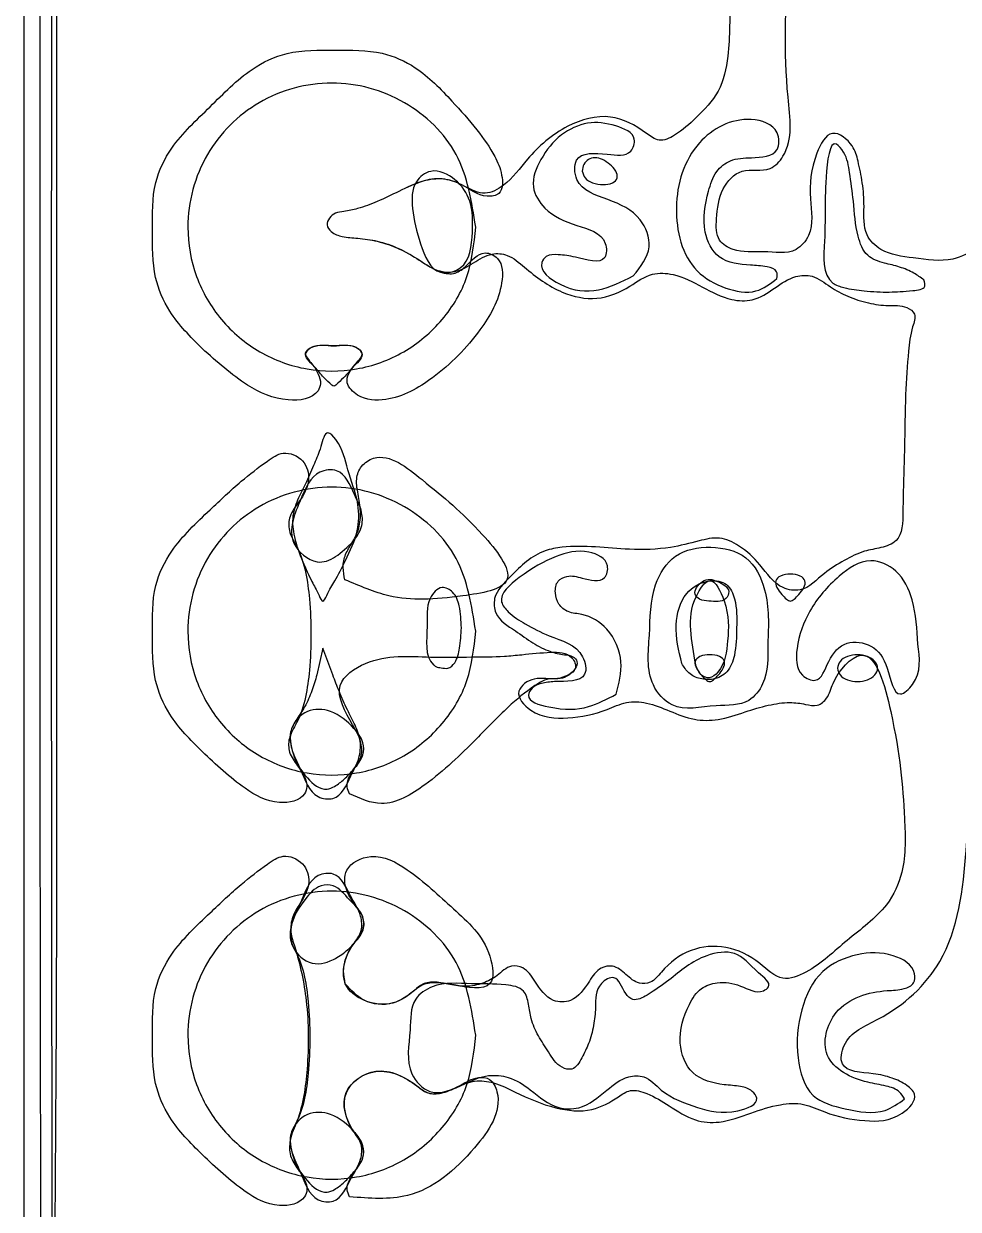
# Model space of a CAD drawing. Extents: x 15.9 to 97.5, y 243.5 to 291.3.
# Drawn here: x 25.2 to 31.09, y 261.96 to 269.43 of the extents above; entities that cross this region are included whole.
import ezdxf

# ---------------------------------------------------------------- set-up
doc = ezdxf.new("R2010")
doc.units = 0
for name, color, linetype in [('black', 7, 'CONTINUOUS'), ('blue', 7, 'CONTINUOUS'), ('drawing', 7, 'CONTINUOUS'), ('red', 7, 'CONTINUOUS')]:
    doc.layers.add(name, color=color, linetype=linetype)

msp = doc.modelspace()

# ---------------------------------------------------------------- linework, layer by layer
at = {"layer": 'black', "color": 7}
for points in [[(26.325326, 267.385568)], [(25.375334, 266.768162)], [(27.224902, 265.928927)], [(29.441659, 265.880546)], [(29.948808, 265.87914)], [(29.440808, 265.371194)], [(30.329808, 265.371194)], [(26.325301, 264.845565)], [(27.254313, 264.580214)], [(27.227354, 263.382576)], [(26.325363, 262.305565)], [(27.254317, 262.040155)]]:
    msp.add_lwpolyline(points, close=True, dxfattribs=at)
for points, knots in [([(25.375338, 266.768162), (25.375445, 267.803393), (25.375596, 269.268074), (25.382359, 273.256101), (25.407818, 270.442374), (25.40573, 268.549502), (25.405877, 265.053268), (25.40757, 263.157447), (25.382659, 260.306683), (25.375359, 264.268258), (25.375344, 265.73116), (25.375334, 266.768162)], [0, 0, 0, 0, 4.056818, 5.739729, 6.795162, 9.768744, 13.114645, 16.108518, 17.191824, 18.854854, 22.904088, 22.904088, 22.904088, 22.904088]), ([(26.325325, 267.385565), (26.251102, 267.459526), (26.12211, 267.588062), (26.008028, 267.852632), (26.014619, 268.131481), (26.0055, 268.415227), (26.141484, 268.692751), (26.378117, 268.905864), (26.596791, 269.138202), (26.876079, 269.271089), (27.160656, 269.262882), (27.439646, 269.271067), (27.702638, 269.153607), (27.884776, 268.962724), (28.052062, 268.777155), (28.163968, 268.619014), (28.219363, 268.489879), (28.223608, 268.355052), (28.079861, 268.33319), (27.98265, 268.417842), (27.844756, 268.463267), (27.703671, 268.443633), (27.569539, 268.378644), (27.435183, 268.313745), (27.31946, 268.268563), (27.229925, 268.251088), (27.164971, 268.243823), (27.124843, 268.211927), (27.103705, 268.162573), (27.142875, 268.110937), (27.214954, 268.086781), (27.314521, 268.080987), (27.437625, 268.064935), (27.568717, 268.016852), (27.695197, 267.945847), (27.796375, 267.872391), (27.909714, 267.846352), (28.003753, 267.910475), (28.080071, 268.014177), (28.223183, 267.949045), (28.220304, 267.729438), (28.070496, 267.469051), (27.816213, 267.209307), (27.537038, 267.050001), (27.323749, 267.060312), (27.210217, 267.176888), (27.274447, 267.273968), (27.354606, 267.355024), (27.261199, 267.417124), (27.154653, 267.393316), (27.048854, 267.416861), (26.954325, 267.355463), (27.0225, 267.288215), (27.056148, 267.231503), (27.077146, 267.169114), (27.039081, 267.0679), (26.827138, 267.042671), (26.577699, 267.15765), (26.417321, 267.302488), (26.325326, 267.385568)], [0, 0, 0, 0, 0.312153, 0.542486, 0.839296, 1.141653, 1.381114, 1.73662, 2.091305, 2.333321, 2.635807, 2.933965, 3.161396, 3.474599, 3.715213, 3.916891, 4.041372, 4.158299, 4.234001, 4.410366, 4.529866, 4.658986, 4.825615, 4.97524, 5.107605, 5.195608, 5.250218, 5.299031, 5.344153, 5.394325, 5.469983, 5.567802, 5.693105, 5.840954, 5.983514, 6.126092, 6.219208, 6.304511, 6.456948, 6.541939, 6.697604, 7.024769, 7.449306, 7.774882, 7.954359, 8.055848, 8.186922, 8.266523, 8.321024, 8.455962, 8.590899, 8.6454, 8.725002, 8.801137, 8.863532, 8.909716, 9.105904, 9.378998, 9.746383, 9.746383, 9.746383, 9.746383]), ([(26.325325, 264.845565), (26.251103, 264.919525), (26.122113, 265.04806), (26.00802, 265.31264), (26.014659, 265.591443), (26.005364, 265.875359), (26.141955, 266.152297), (26.353551, 266.34831), (26.554771, 266.540826), (26.70675, 266.656977), (26.837665, 266.747874), (26.97336, 266.692796), (27.013866, 266.546102), (26.946192, 266.429587), (26.871576, 266.33824), (26.866302, 266.228858), (26.966193, 266.074101), (27.014382, 265.769788), (27.014451, 265.395984), (26.96614, 265.091633), (26.867316, 264.938437), (26.868263, 264.833595), (26.923784, 264.761247), (26.969403, 264.694893), (26.991471, 264.631127), (26.960018, 264.536643), (26.776714, 264.503415), (26.555172, 264.627931), (26.41174, 264.763727), (26.325301, 264.845565)], [0, 0, 0, 0, 0.312153, 0.542486, 0.839296, 1.141653, 1.381114, 1.73662, 2.002552, 2.211776, 2.322096, 2.454003, 2.576736, 2.730957, 2.837371, 2.925817, 3.036429, 3.377448, 3.826599, 4.167619, 4.277155, 4.363, 4.461605, 4.542197, 4.607471, 4.654301, 4.822311, 5.056683, 5.412156, 5.412156, 5.412156, 5.412156]), ([(27.224896, 265.92895), (27.219532, 265.954228), (27.20829, 266.0072), (27.224391, 266.089765), (27.271085, 266.161321), (27.315491, 266.243551), (27.327514, 266.347107), (27.312773, 266.454539), (27.28848, 266.555588), (27.323259, 266.650742), (27.479809, 266.750727), (27.78775, 266.494951), (28.02104, 266.311048), (28.365754, 265.88742), (27.873109, 265.808985), (27.558385, 265.787059), (27.318152, 265.889257), (27.224902, 265.928927)], [0, 0, 0, 0, 0.07706, 0.161485, 0.243178, 0.332491, 0.439276, 0.548111, 0.658926, 0.743843, 0.834653, 1.16882, 1.684699, 2.007614, 2.302993, 2.768917, 3.064513, 3.064513, 3.064513, 3.064513]), ([(29.441662, 265.88054), (29.452974, 265.894206), (29.474901, 265.920697), (29.527613, 265.935816), (29.586587, 265.914201), (29.662241, 265.874057), (29.619471, 265.782144), (29.534118, 265.7954), (29.46602, 265.796742), (29.423549, 265.836448), (29.435516, 265.865589), (29.441659, 265.880546)], [0, 0, 0, 0, 0.052513, 0.101795, 0.150479, 0.24657, 0.293697, 0.400859, 0.461222, 0.503144, 0.547353, 0.547353, 0.547353, 0.547353]), ([(29.948808, 265.87914), (29.943125, 265.89403), (29.931799, 265.923706), (29.977181, 265.961129), (30.033409, 265.96547), (30.089991, 265.960902), (30.134629, 265.924285), (30.119084, 265.873542), (30.089513, 265.838477), (30.063109, 265.809558), (30.03346, 265.788745), (30.003945, 265.809648), (29.976804, 265.837771), (29.958744, 265.864459), (29.948808, 265.87914)], [0, 0, 0, 0, 0.043319, 0.086334, 0.149257, 0.212172, 0.255189, 0.298507, 0.351108, 0.394126, 0.420301, 0.446476, 0.489493, 0.542095, 0.542095, 0.542095, 0.542095]), ([(27.25432, 264.580206), (27.247347, 264.59419), (27.231249, 264.626474), (27.249243, 264.687693), (27.290253, 264.746524), (27.337788, 264.818347), (27.326647, 264.922238), (27.252108, 265.051566), (27.128054, 265.264336), (27.421911, 265.465761), (27.713034, 265.436728), (28.006059, 265.442245), (28.197754, 265.443153), (28.36567, 265.458364), (28.502134, 265.473987), (28.649541, 265.472046), (28.69407, 265.367733), (28.6357, 265.325876), (28.583636, 265.299127), (28.504884, 265.312903), (28.388642, 265.24312), (28.23593, 265.114706), (28.017968, 264.886466), (27.782655, 264.659908), (27.483128, 264.475396), (27.321163, 264.549591), (27.254313, 264.580214)], [0, 0, 0, 0, 0.045583, 0.105229, 0.177068, 0.264965, 0.353409, 0.469834, 0.729828, 0.940978, 1.351973, 1.611047, 1.818037, 1.928393, 2.112942, 2.24812, 2.320244, 2.377781, 2.437538, 2.495177, 2.60516, 2.822034, 3.104426, 3.539736, 3.838395, 4.048304, 4.048304, 4.048304, 4.048304]), ([(29.440808, 265.371194), (29.435125, 265.386084), (29.423799, 265.41576), (29.469181, 265.453183), (29.525409, 265.457524), (29.581991, 265.452956), (29.626629, 265.416339), (29.611084, 265.365596), (29.581513, 265.330531), (29.555109, 265.301612), (29.52546, 265.280799), (29.495945, 265.301702), (29.468804, 265.329825), (29.450744, 265.356513), (29.440808, 265.371194)], [0, 0, 0, 0, 0.043319, 0.086334, 0.149257, 0.212172, 0.255189, 0.298507, 0.351108, 0.394126, 0.420301, 0.446476, 0.489493, 0.542095, 0.542095, 0.542095, 0.542095]), ([(30.329808, 265.371194), (30.334038, 265.386525), (30.343305, 265.420108), (30.39572, 265.448941), (30.456573, 265.459619), (30.51876, 265.448941), (30.567959, 265.420108), (30.591044, 265.371194), (30.567959, 265.32228), (30.51876, 265.293447), (30.456573, 265.282769), (30.39572, 265.293447), (30.343305, 265.32228), (30.334038, 265.355863), (30.329808, 265.371194)], [0, 0, 0, 0, 0.046064, 0.1009, 0.165914, 0.230928, 0.285764, 0.331827, 0.377891, 0.432727, 0.497741, 0.562755, 0.617591, 0.663654, 0.663654, 0.663654, 0.663654]), ([(26.325325, 262.305565), (26.251103, 262.379525), (26.122113, 262.50806), (26.00802, 262.77264), (26.014659, 263.051443), (26.005362, 263.335358), (26.14196, 263.6123), (26.353528, 263.808297), (26.554828, 264.000858), (26.706618, 264.116903), (26.837555, 264.207765), (26.970692, 264.152946), (27.01662, 264.011215), (26.950627, 263.900733), (26.889345, 263.806824), (26.87752, 263.70736), (26.936342, 263.536008), (26.997215, 263.24908), (26.997712, 262.876867), (26.95536, 262.577939), (26.874337, 262.408816), (26.873077, 262.295194), (26.925981, 262.217318), (26.971529, 262.152747), (26.991917, 262.089999), (26.959327, 261.996885), (26.777101, 261.963269), (26.555085, 262.087998), (26.411747, 262.223752), (26.325363, 262.305565)], [0, 0, 0, 0, 0.312153, 0.542486, 0.839296, 1.141653, 1.381114, 1.73662, 2.002552, 2.211776, 2.322096, 2.452725, 2.574121, 2.721755, 2.816248, 2.911234, 3.008143, 3.355652, 3.787251, 4.120897, 4.247967, 4.346029, 4.444077, 4.522085, 4.585684, 4.632138, 4.800147, 5.03452, 5.389993, 5.389993, 5.389993, 5.389993]), ([(27.227346, 263.382574), (27.221959, 263.409773), (27.210467, 263.467789), (27.232783, 263.557708), (27.281517, 263.640705), (27.344786, 263.710541), (27.345923, 263.81241), (27.285448, 263.880848), (27.238232, 263.9554), (27.218337, 264.03056), (27.239629, 264.138315), (27.418492, 264.220801), (27.667124, 264.082604), (27.906586, 263.852378), (28.136305, 263.656205), (28.182185, 263.319903), (27.943147, 263.371116), (27.814422, 263.391305), (27.720797, 263.386367), (27.638902, 263.319186), (27.527387, 263.238756), (27.341047, 263.256897), (27.263584, 263.342526), (27.227354, 263.382576)], [0, 0, 0, 0, 0.082431, 0.175826, 0.268908, 0.371659, 0.448307, 0.549084, 0.635389, 0.713339, 0.776214, 0.95011, 1.193651, 1.575854, 1.952749, 2.124814, 2.351724, 2.459098, 2.549727, 2.614208, 2.77183, 2.952275, 3.11083, 3.11083, 3.11083, 3.11083]), ([(27.25432, 262.040206), (27.247573, 262.054546), (27.231712, 262.088261), (27.252684, 262.151357), (27.294419, 262.213504), (27.34697, 262.279714), (27.34136, 262.376656), (27.246022, 262.482834), (27.175109, 262.707054), (27.43734, 262.884031), (27.629946, 262.781874), (27.747509, 262.68326), (27.852638, 262.692789), (27.952825, 262.739937), (28.044595, 262.799071), (28.150412, 262.787938), (28.235179, 262.601876), (28.019066, 262.29158), (27.684131, 262.00492), (27.379735, 262.029874), (27.254317, 262.040155)], [0, 0, 0, 0, 0.046184, 0.108578, 0.184716, 0.275693, 0.351721, 0.451485, 0.70268, 0.931923, 1.20773, 1.291747, 1.379067, 1.50175, 1.627303, 1.698116, 1.788085, 2.168018, 2.688077, 3.052507, 3.052507, 3.052507, 3.052507])]:
    msp.add_open_spline(points, degree=3, knots=knots, dxfattribs=at)
at = {"layer": 'blue', "color": 7}
for points in [[(28.721142, 268.503818)], [(27.281809, 267.276162)], [(27.228001, 266.05093)], [(27.959147, 265.625145)], [(29.436893, 265.393181)], [(27.262165, 264.693812)]]:
    msp.add_lwpolyline(points, close=True, dxfattribs=at)
msp.add_lwpolyline([(27.14789, 265.328815), (27.08627, 265.498148), (27.04793, 265.328815)], dxfattribs=at)
for points, knots in [([(25.28386, 254.313213), (25.277166, 254.374969), (25.257079, 254.560289), (25.265057, 254.907056), (25.277853, 255.371084), (25.298916, 255.889639), (25.310753, 256.386549), (25.317039, 258.396074), (25.302002, 263.273501), (25.299823, 269.876828), (25.317057, 275.001568), (25.30532, 277.464282), (25.29095, 278.54518), (25.290306, 279.861053), (25.22495, 281.196684), (25.356523, 281.988404), (25.212367, 282.695002), (25.610051, 282.685471), (25.998874, 282.663869), (26.35684, 282.620847), (26.568836, 282.595368)], [0, 0, 0, 0, 0.186229, 0.558845, 1.038183, 1.579802, 2.115458, 2.529285, 7.608242, 16.747611, 22.341288, 22.978214, 24.139357, 25.573342, 26.980393, 27.960979, 28.355142, 28.543638, 28.977384, 29.607323, 29.607323, 29.607323, 29.607323]), ([(31.388953, 275.647381), (31.3856, 275.441376), (31.380425, 275.12343), (31.509198, 274.664018), (31.688054, 274.600529), (31.87483, 274.579937), (31.769041, 274.535112), (31.669377, 274.522752), (31.487279, 274.505436), (31.36255, 274.334063), (31.363793, 274.081315), (31.355406, 273.801452), (31.111472, 273.582265), (30.879461, 273.705466), (30.701885, 273.787193), (30.546579, 273.811011), (30.426647, 273.759902), (30.315263, 273.709054), (30.202729, 273.677752), (30.095206, 273.670293), (29.997426, 273.655883), (29.917914, 273.603746), (29.865969, 273.533678), (29.840738, 273.429145), (29.709656, 273.472236), (29.621314, 273.574233), (29.520656, 273.684819), (29.38194, 273.719615), (29.308977, 273.62499), (29.260551, 273.538742), (29.158294, 273.532592), (29.120653, 273.672983), (28.927677, 273.751279), (28.696868, 273.758987), (28.489967, 273.682313), (28.416176, 273.535655), (28.368235, 273.411373), (28.309214, 273.212342), (28.331571, 272.938532), (28.559611, 272.687552), (28.827376, 272.674756), (29.01807, 272.725856), (29.156558, 272.745808), (29.283457, 272.750361), (29.396278, 272.766758), (29.484079, 272.831586), (29.540828, 272.918562), (29.546355, 273.047202), (29.692813, 273.022965), (29.763396, 272.907242), (29.883644, 272.822165), (29.981314, 272.768455), (30.062096, 272.767073), (30.112218, 272.797475), (30.156747, 272.767519), (30.17935, 272.562281), (29.73253, 272.250517), (29.352409, 271.804993), (28.936053, 271.474438), (28.653532, 271.361517), (28.511509, 271.248888), (28.366139, 271.107536), (28.260657, 270.963716), (28.105214, 270.882666), (27.980336, 270.949629), (27.858541, 271.004121), (27.706807, 270.988168), (27.571905, 270.919022), (27.435093, 270.853877), (27.31945, 270.808536), (27.229902, 270.791086), (27.16495, 270.783818), (27.124822, 270.751922), (27.103683, 270.702568), (27.142853, 270.650927), (27.214934, 270.626806), (27.313982, 270.62085), (27.435205, 270.606101), (27.563081, 270.560398), (27.687777, 270.492149), (27.79319, 270.411822), (27.928879, 270.400441), (28.035661, 270.464992), (28.137903, 270.530844), (28.264836, 270.520048), (28.391691, 270.405307), (28.557292, 270.284787), (28.789614, 270.216544), (28.96822, 270.277575), (29.11059, 270.343602), (29.260323, 270.334019), (29.411516, 270.276585), (29.599268, 270.205376), (29.664843, 269.930116), (29.647375, 269.615097), (29.65586, 269.27974), (29.598798, 269.001508), (29.448366, 268.847641), (29.332158, 268.740002), (29.20643, 268.680015), (29.081865, 268.779302), (28.897256, 268.880296), (28.599871, 268.797279), (28.390053, 268.61105), (28.261551, 268.427956), (28.105775, 268.342234), (27.980248, 268.409705), (27.858565, 268.464093), (27.706799, 268.44817), (27.571907, 268.379014), (27.435092, 268.313872), (27.31945, 268.268529), (27.229903, 268.251079), (27.16495, 268.243811), (27.124822, 268.211915), (27.103683, 268.162561), (27.142853, 268.11092), (27.214934, 268.086799), (27.313982, 268.080843), (27.435205, 268.066094), (27.563081, 268.020391), (27.687777, 267.952143), (27.79319, 267.871815), (27.928879, 267.860435), (28.035659, 267.92498), (28.137907, 267.990854), (28.264824, 267.979987), (28.395505, 267.862369), (28.566006, 267.734887), (28.817202, 267.678458), (29.007899, 267.762405), (29.149038, 267.867356), (29.321958, 267.857751), (29.478673, 267.773702), (29.635899, 267.689372), (29.80718, 267.680611), (29.933003, 267.765341), (30.046801, 267.845226), (30.185285, 267.852509), (30.281833, 267.772225), (30.397522, 267.709954), (30.521724, 267.670577), (30.64783, 267.652163), (30.750936, 267.662639), (30.833569, 267.602133), (30.790597, 267.494878), (30.774462, 267.333028), (30.755748, 267.075753), (30.755036, 266.733662), (30.742414, 266.447058), (30.742018, 266.174815), (30.60339, 266.127073), (30.489348, 266.112122), (30.369638, 266.049099), (30.235282, 265.9706), (30.127998, 265.84748), (29.946287, 265.875406), (29.851827, 266.02283), (29.727885, 266.139412), (29.587726, 266.205701), (29.438831, 266.16878), (29.255275, 266.120655), (28.96265, 266.11355), (28.698783, 266.154415), (28.477325, 266.115031), (28.364602, 266.047748), (28.264608, 265.941866), (28.157309, 265.843237), (28.17009, 265.68537), (28.295062, 265.614003), (28.404359, 265.529407), (28.509672, 265.476612), (28.596147, 265.454363), (28.660482, 265.453173), (28.695949, 265.412419), (28.678274, 265.360358), (28.631017, 265.323483), (28.564255, 265.300362), (28.491696, 265.305663), (28.419241, 265.308846), (28.357834, 265.280535), (28.292111, 265.204113), (28.42512, 265.058481), (28.634978, 265.05033), (28.841877, 265.087314), (28.995866, 265.16531), (29.138165, 265.157181), (29.274924, 265.099874), (29.421109, 265.040755), (29.589235, 265.04009), (29.740598, 265.094276), (29.888847, 265.139695), (30.018822, 265.160229), (30.12029, 265.146979), (30.205443, 265.125587), (30.276733, 265.187508), (30.304827, 265.321053), (30.545207, 265.588), (30.718781, 264.922524), (30.748924, 264.553548), (30.766875, 264.116965), (30.636435, 263.836091), (30.383122, 263.662826), (30.19897, 263.47561), (29.971902, 263.385473), (29.827027, 263.536093), (29.638728, 263.630847), (29.39462, 263.61136), (29.247638, 263.49652), (29.164571, 263.384626), (29.066801, 263.379604), (28.997532, 263.440169), (28.924991, 263.5044), (28.822296, 263.48343), (28.754975, 263.383558), (28.679111, 263.265136), (28.509187, 263.265308), (28.432425, 263.383495), (28.365957, 263.486097), (28.258068, 263.504558), (28.188198, 263.430344), (28.094376, 263.38147), (27.98961, 263.359927), (27.888424, 263.376237), (27.799882, 263.396807), (27.716736, 263.389232), (27.641296, 263.319702), (27.52637, 263.239152), (27.350328, 263.260081), (27.221989, 263.352035), (27.212279, 263.467142), (27.228899, 263.553753), (27.277453, 263.63383), (27.337885, 263.710166), (27.328103, 263.82619), (27.253518, 263.934555), (27.194702, 264.091498), (27.005802, 264.068261), (26.956934, 263.905668), (26.888209, 263.778571), (26.86972, 263.659806), (26.961875, 263.509988), (27.006956, 263.222295), (27.006955, 262.863319), (26.961876, 262.575627), (26.869719, 262.425809), (26.88821, 262.307044), (26.956934, 262.179944), (27.005803, 262.01736), (27.194698, 261.994097), (27.253547, 262.151181), (27.328039, 262.259165), (27.338066, 262.376137), (27.242581, 262.489706), (27.175088, 262.711085), (27.438869, 262.881061), (27.629825, 262.781223), (27.744681, 262.686261), (27.841595, 262.688079), (27.932969, 262.733867), (28.041507, 262.778147), (28.174671, 262.762901), (28.335729, 262.679206), (28.533548, 262.593045), (28.773864, 262.56673), (28.921038, 262.648611), (29.028262, 262.72445), (29.150999, 262.687069), (29.276258, 262.610096), (29.418097, 262.514352), (29.60624, 262.500361), (29.779801, 262.567772), (29.952353, 262.623818), (30.118339, 262.635179), (30.284185, 262.552264), (30.496651, 262.511705), (30.709226, 262.515994), (30.850454, 262.669846), (30.759904, 262.753489), (30.66966, 262.79307), (30.538136, 262.825281), (30.333083, 262.823999), (30.374434, 263.067231), (30.681575, 263.181997), (31.073325, 263.542839), (31.178678, 264.471908), (31.177332, 265.17667), (31.176438, 265.64453)], [0, 0, 0, 0, 0.636617, 0.98255, 1.253759, 1.305484, 1.353059, 1.480723, 1.689102, 1.830754, 2.074133, 2.431707, 2.638129, 2.923944, 3.108848, 3.245316, 3.375059, 3.490935, 3.6147, 3.721805, 3.814678, 3.908132, 3.994288, 4.087044, 4.159371, 4.332507, 4.510822, 4.598503, 4.714841, 4.828077, 4.880342, 4.977398, 5.188672, 5.451585, 5.680103, 5.787794, 5.931447, 6.082273, 6.408648, 6.707279, 7.011565, 7.153437, 7.303085, 7.428724, 7.536024, 7.639073, 7.741, 7.858648, 7.924884, 8.110044, 8.250988, 8.364503, 8.437415, 8.484973, 8.52351, 8.574327, 9.067438, 9.893343, 10.459334, 10.610493, 10.802153, 10.997638, 11.216658, 11.340951, 11.475721, 11.610872, 11.740654, 11.914211, 12.063836, 12.196202, 12.284204, 12.338814, 12.387628, 12.43275, 12.482921, 12.55858, 12.6564, 12.780174, 12.923711, 13.060025, 13.207184, 13.313418, 13.444191, 13.57285, 13.669248, 13.800261, 14.07167, 14.288234, 14.490484, 14.621516, 14.754836, 14.922935, 15.117483, 15.308251, 15.703266, 16.084429, 16.313013, 16.529115, 16.705758, 16.807651, 16.897739, 17.147188, 17.422204, 17.751038, 17.974542, 18.099471, 18.234267, 18.369417, 18.499199, 18.672757, 18.822381, 18.954747, 19.042749, 19.09736, 19.146173, 19.191295, 19.241467, 19.317125, 19.414945, 19.53872, 19.682257, 19.818571, 19.965729, 20.071964, 20.202736, 20.331395, 20.427794, 20.558806, 20.844829, 21.067161, 21.288734, 21.449204, 21.578954, 21.779769, 21.980263, 22.109909, 22.269183, 22.420776, 22.523208, 22.656961, 22.780958, 22.918789, 23.044868, 23.161171, 23.225591, 23.305222, 23.460918, 23.735295, 24.070085, 24.473619, 24.661334, 24.766078, 24.871803, 25.012596, 25.161863, 25.34754, 25.454398, 25.659342, 25.840255, 25.969944, 26.099961, 26.284143, 26.543987, 26.968646, 27.077618, 27.211834, 27.351313, 27.522902, 27.613779, 27.780258, 27.914395, 28.037842, 28.127529, 28.18322, 28.223065, 28.268028, 28.328824, 28.399677, 28.47403, 28.545987, 28.613042, 28.67367, 28.814404, 29.052121, 29.305127, 29.435174, 29.560982, 29.716184, 29.880123, 30.029587, 30.20774, 30.358902, 30.496519, 30.595394, 30.669731, 30.74338, 30.844528, 31.094381, 31.495027, 32.175993, 32.512768, 32.740501, 33.075915, 33.403471, 33.553579, 33.726235, 33.963131, 34.182085, 34.414216, 34.50987, 34.578137, 34.678471, 34.778824, 34.849793, 34.960603, 35.130771, 35.237045, 35.407213, 35.520104, 35.59151, 35.699484, 35.800882, 35.910004, 36.012513, 36.104873, 36.18518, 36.247642, 36.407333, 36.588093, 36.747316, 36.828945, 36.919601, 37.008414, 37.10879, 37.200668, 37.33019, 37.518513, 37.612238, 37.817559, 37.95799, 38.06259, 38.153932, 38.469983, 38.919676, 39.235727, 39.327068, 39.431668, 39.5721, 39.777422, 39.871148, 40.059471, 40.188994, 40.280872, 40.38125, 40.626778, 40.856431, 41.130429, 41.211877, 41.294606, 41.400951, 41.519451, 41.639221, 41.788162, 42.061252, 42.289868, 42.474481, 42.560095, 42.664459, 42.825807, 43.013528, 43.163788, 43.370537, 43.56468, 43.711, 43.852603, 44.110706, 44.350993, 44.493709, 44.56701, 44.671368, 44.793139, 44.997274, 45.112916, 45.386668, 45.916688, 46.636538, 48.058171, 48.058171, 48.058171, 48.058171]), ([(34.732413, 269.858457), (34.716578, 269.914667), (34.678996, 270.048074), (34.32974, 270.069805), (33.925567, 270.07288), (33.529262, 270.062735), (33.183354, 270.057413), (33.142006, 269.884639), (33.105018, 269.765019), (33.030151, 269.663915), (32.888675, 269.570759), (32.662784, 269.393753), (32.334993, 269.09063), (31.87989, 268.651727), (31.476078, 268.256808), (31.102916, 267.914292), (30.820626, 267.956236), (30.623518, 267.979225), (30.487984, 268.109874), (30.502513, 268.272897), (30.490599, 268.426534), (30.464245, 268.556709), (30.43028, 268.677791), (30.283538, 268.792266), (30.165305, 268.560647), (30.148118, 268.356111), (30.186924, 268.127803), (30.053704, 267.969778), (29.865188, 268.007713), (29.700605, 267.983605), (29.562552, 268.066964), (29.566649, 268.22693), (29.586666, 268.385174), (29.723312, 268.53878), (29.895278, 268.48601), (30.059751, 268.667126), (29.984506, 269.136924), (30.004381, 269.530491), (30.018089, 269.801945)], [0, 0, 0, 0, 0.161113, 0.382384, 0.909591, 1.428425, 1.646493, 1.787624, 1.903273, 2.030654, 2.152025, 2.409695, 2.891006, 3.492824, 4.291657, 4.647476, 4.896523, 5.107446, 5.234063, 5.413484, 5.563716, 5.703738, 5.806016, 5.952157, 6.111833, 6.401415, 6.632669, 6.750976, 6.956538, 7.148399, 7.252523, 7.387418, 7.581506, 7.743667, 7.922302, 8.032992, 8.407196, 9.239034, 9.239034, 9.239034, 9.239034]), ([(28.721142, 268.503818), (28.723306, 268.518639), (28.727524, 268.54752), (28.758777, 268.580229), (28.803246, 268.592976), (28.851824, 268.57805), (28.896843, 268.547715), (28.933583, 268.5111), (28.949758, 268.459343), (28.90799, 268.42222), (28.850407, 268.416489), (28.790043, 268.425889), (28.735513, 268.454425), (28.72561, 268.48846), (28.721142, 268.503818)], [0, 0, 0, 0, 0.044024, 0.085791, 0.127566, 0.176269, 0.232608, 0.28925, 0.332692, 0.374464, 0.434892, 0.502385, 0.558723, 0.60505, 0.60505, 0.60505, 0.60505]), ([(27.281809, 267.276162), (27.311217, 267.303494), (27.356874, 267.345929), (27.268823, 267.422918), (27.154567, 267.388854), (27.041463, 267.422735), (26.951671, 267.346236), (27.032344, 267.276862), (27.077844, 267.215361), (27.119556, 267.17748), (27.154785, 267.140021), (27.190211, 267.177514), (27.230464, 267.214984), (27.263197, 267.253985), (27.281809, 267.276162)], [0, 0, 0, 0, 0.095284, 0.147932, 0.288547, 0.42916, 0.481808, 0.57709, 0.662142, 0.726667, 0.757394, 0.788122, 0.852647, 0.937699, 0.937699, 0.937699, 0.937699]), ([(27.227999, 266.05093), (27.257784, 266.111385), (27.312405, 266.22225), (27.31694, 266.425892), (27.235849, 266.617484), (27.212643, 266.765564), (27.103485, 266.886761), (27.071019, 266.749141), (27.031984, 266.661923), (26.985952, 266.5478), (26.929114, 266.444618), (26.887224, 266.327983), (26.902702, 266.185764), (26.953569, 266.052336), (27.011968, 265.923131), (27.050047, 265.856699), (27.084788, 265.775931), (27.123178, 265.859838), (27.167238, 265.927143), (27.205714, 266.005527), (27.228001, 266.05093)], [0, 0, 0, 0, 0.19991, 0.366602, 0.594644, 0.798837, 0.864196, 0.961362, 1.075184, 1.201891, 1.314309, 1.433102, 1.565593, 1.730879, 1.868372, 1.968193, 2.00914, 2.052451, 2.158002, 2.303309, 2.303309, 2.303309, 2.303309]), ([(27.959142, 265.625148), (27.957149, 265.671562), (27.953797, 265.749646), (27.91954, 265.849917), (27.825403, 265.899899), (27.730702, 265.786326), (27.755904, 265.619475), (27.722375, 265.441052), (27.802191, 265.377163), (27.834379, 265.374632), (27.879937, 265.363319), (27.932084, 265.415899), (27.951906, 265.507567), (27.956513, 265.58237), (27.959147, 265.625145)], [0, 0, 0, 0, 0.13943, 0.234569, 0.307015, 0.408264, 0.585545, 0.831529, 0.849557, 0.882948, 0.926495, 0.981545, 1.077733, 1.206199, 1.206199, 1.206199, 1.206199]), ([(29.436888, 265.393182), (29.423355, 265.467409), (29.396668, 265.613777), (29.406912, 265.788647), (29.534615, 265.979167), (29.650012, 265.743718), (29.642605, 265.567133), (29.6211, 265.379186), (29.529405, 265.30041), (29.460618, 265.325977), (29.445944, 265.367542), (29.436893, 265.393181)], [0, 0, 0, 0, 0.222139, 0.438038, 0.565627, 0.719534, 0.973299, 1.179517, 1.245965, 1.294286, 1.372075, 1.372075, 1.372075, 1.372075]), ([(27.04793, 265.328815), (27.038188, 265.295214), (27.018263, 265.226485), (26.976644, 265.131832), (26.92047, 265.052075), (26.870662, 264.966095), (26.886968, 264.847447), (26.957153, 264.720407), (27.005757, 264.558863), (27.190805, 264.532896), (27.233734, 264.6297), (27.262165, 264.693812)], [0, 0, 0, 0, 0.105001, 0.21477, 0.307253, 0.399591, 0.503056, 0.644756, 0.849461, 0.942548, 1.125097, 1.125097, 1.125097, 1.125097]), ([(27.26216, 264.693815), (27.281483, 264.729582), (27.317747, 264.796707), (27.329129, 264.911605), (27.290276, 265.013563), (27.236625, 265.113018), (27.190503, 265.219531), (27.161643, 265.293544), (27.14789, 265.328815)], [0, 0, 0, 0, 0.121226, 0.227508, 0.333605, 0.442731, 0.567512, 0.681116, 0.681116, 0.681116, 0.681116]), ([(32.733462, 262.758202), (32.656854, 262.904489), (32.515811, 263.173818), (31.995206, 263.04315), (31.895476, 262.669891), (31.913436, 262.409089), (31.931231, 262.262951), (31.963883, 262.153953), (32.005677, 262.048103), (31.888149, 261.972301), (31.73876, 261.958291), (31.538263, 261.882038), (31.333588, 261.747686), (31.123004, 261.555437), (30.923995, 261.346298), (30.794554, 261.064416), (30.7756, 260.792597), (30.749077, 260.538662), (30.727461, 260.402248), (30.692012, 260.257056), (30.566745, 260.392589), (30.430883, 260.486269), (30.304615, 260.606947), (30.23219, 260.676167)], [0, 0, 0, 0, 0.439852, 0.809817, 1.286861, 1.451102, 1.605752, 1.719238, 1.808998, 1.898524, 2.072531, 2.27634, 2.52712, 2.805073, 3.13074, 3.386567, 3.713984, 3.951611, 4.122732, 4.192683, 4.287405, 4.501723, 4.790008, 4.790008, 4.790008, 4.790008])]:
    msp.add_open_spline(points, degree=3, knots=knots, dxfattribs=at)
at = {"layer": 'drawing', "color": 1}
msp.add_lwpolyline([(25.199495, 276.34493), (25.199495, 257.071171)], dxfattribs=at)
for points in [[(28.049436, 268.151308)], [(28.049436, 265.604905)], [(28.049436, 263.058487)]]:
    msp.add_lwpolyline(points, close=True, dxfattribs=at)
for points in [[(28.049436, 268.151308), (28.038595, 268.045223), (28.017068, 267.834571), (27.85005, 267.556191), (27.605509, 267.349222), (27.302691, 267.239454), (26.981364, 267.239451), (26.678977, 267.349231), (26.432715, 267.556157), (26.27209, 267.834694), (26.206166, 268.203608), (26.319918, 268.6267), (26.666757, 268.973326), (27.142887, 269.101984), (27.61412, 268.973395), (27.975358, 268.62643), (28.024497, 268.311264), (28.049436, 268.151308)], [(28.049436, 265.604905), (28.038595, 265.49882), (28.017068, 265.288168), (27.85005, 265.009788), (27.605509, 264.802819), (27.302691, 264.693051), (26.981364, 264.693048), (26.678977, 264.802828), (26.432715, 265.009754), (26.27209, 265.288291), (26.206166, 265.657205), (26.319918, 266.080297), (26.666757, 266.426923), (27.142887, 266.555581), (27.61412, 266.426992), (27.975358, 266.080027), (28.024497, 265.764861), (28.049436, 265.604905)], [(28.049436, 263.058487), (28.038595, 262.952402), (28.017068, 262.74175), (27.85005, 262.46337), (27.605509, 262.256401), (27.302691, 262.146633), (26.981364, 262.14663), (26.678977, 262.25641), (26.432715, 262.463336), (26.27209, 262.741873), (26.206166, 263.110787), (26.319918, 263.533879), (26.666757, 263.880505), (27.142887, 264.009163), (27.61412, 263.880574), (27.975358, 263.533609), (28.024497, 263.218443), (28.049436, 263.058487)]]:
    msp.add_open_spline(points, degree=3, knots=[0, 0, 0, 0, 0.316641, 0.62875, 0.945391, 1.262031, 1.57414, 1.890781, 2.207422, 2.519531, 2.836172, 3.3106, 3.770957, 4.245385, 4.719814, 5.180171, 5.654599, 5.654599, 5.654599, 5.654599], dxfattribs=at)
at = {"layer": 'red', "color": 7}
for points in [[(28.02942, 268.120171)], [(29.0429, 267.843422)], [(29.948779, 267.826504)], [(30.875912, 267.818304)], [(27.281808, 267.276162)], [(27.277329, 266.170082)], [(27.959147, 265.625159)], [(29.890482, 265.525586)], [(30.837808, 265.523564)], [(29.34919, 265.401085)], [(28.935781, 265.206623)], [(27.281808, 264.736137)], [(27.285332, 263.639756)], [(28.876815, 262.712584)], [(30.753143, 262.656202)], [(27.281826, 262.196147)]]:
    msp.add_lwpolyline(points, close=True, dxfattribs=at)
for points, knots in [([(29.042875, 267.843429), (29.089587, 267.901703), (29.17635, 268.009943), (29.090613, 268.23615), (28.892023, 268.327829), (28.676208, 268.390281), (28.662866, 268.625982), (28.864677, 268.616577), (29.024133, 268.589099), (29.072777, 268.737614), (28.913781, 268.801333), (28.75537, 268.823582), (28.572773, 268.738278), (28.458826, 268.590841), (28.384324, 268.411319), (28.495183, 268.235754), (28.671521, 268.160039), (28.876655, 268.110649), (28.877053, 267.901587), (28.692121, 267.963212), (28.584992, 267.977736), (28.498276, 267.980088), (28.432689, 267.886079), (28.61154, 267.753146), (28.822725, 267.732746), (28.970433, 267.806995), (29.0429, 267.843422)], [0, 0, 0, 0, 0.209255, 0.388675, 0.628009, 0.860417, 0.982848, 1.178994, 1.328662, 1.40644, 1.550276, 1.728574, 1.909908, 2.111694, 2.290401, 2.442332, 2.671098, 2.883425, 2.972532, 3.156654, 3.267233, 3.342826, 3.389742, 3.567819, 3.812749, 4.04865, 4.04865, 4.04865, 4.04865]), ([(29.948808, 267.826499), (29.95051, 267.842394), (29.95482, 267.882644), (29.869079, 267.906939), (29.754629, 267.91127), (29.571041, 267.930744), (29.467093, 268.146812), (29.504617, 268.33719), (29.553119, 268.500799), (29.660948, 268.584569), (29.793141, 268.587967), (29.968604, 268.597067), (29.962914, 268.789407), (29.716969, 268.869086), (29.400484, 268.694162), (29.273239, 268.283971), (29.369269, 267.896341), (29.614674, 267.759348), (29.811663, 267.721903), (29.906618, 267.794341), (29.948779, 267.826504)], [0, 0, 0, 0, 0.043403, 0.109904, 0.21581, 0.419504, 0.599063, 0.856854, 0.991683, 1.10037, 1.234693, 1.404705, 1.5099, 1.692404, 2.050517, 2.484233, 2.904141, 3.113179, 3.30486, 3.457934, 3.457934, 3.457934, 3.457934]), ([(30.875908, 267.818299), (30.855147, 267.833267), (30.807967, 267.867281), (30.722143, 267.902336), (30.621768, 267.923935), (30.503486, 267.963554), (30.444451, 268.124394), (30.435501, 268.299638), (30.408654, 268.480982), (30.391277, 268.601803), (30.282274, 268.736006), (30.24294, 268.323695), (30.261355, 268.150871), (30.229168, 267.81438), (30.389833, 267.761949), (30.506569, 267.747261), (30.658927, 267.7382), (30.768881, 267.748435), (30.892963, 267.758837), (30.8802, 267.803348), (30.875912, 267.818304)], [0, 0, 0, 0, 0.076668, 0.174224, 0.273895, 0.389792, 0.523641, 0.74643, 0.928903, 1.0634, 1.129256, 1.346709, 1.748643, 2.019571, 2.09459, 2.223943, 2.382554, 2.530795, 2.611212, 2.651907, 2.651907, 2.651907, 2.651907]), ([(28.029422, 268.120171), (28.030532, 268.186987), (28.032577, 268.310012), (27.931984, 268.458858), (27.779292, 268.532138), (27.643587, 268.430213), (27.647751, 268.242076), (27.692195, 268.060752), (27.779298, 267.833113), (28.012818, 267.893832), (28.022876, 268.030952), (28.02942, 268.120171)], [0, 0, 0, 0, 0.195277, 0.359553, 0.520855, 0.632407, 0.802155, 1.03125, 1.250228, 1.378311, 1.616871, 1.616871, 1.616871, 1.616871]), ([(27.281808, 267.276162), (27.311216, 267.303494), (27.356873, 267.345929), (27.268822, 267.422918), (27.154566, 267.388854), (27.041462, 267.422735), (26.95167, 267.346236), (27.032343, 267.276862), (27.077843, 267.215361), (27.119555, 267.17748), (27.154784, 267.140021), (27.19021, 267.177514), (27.230463, 267.214984), (27.263196, 267.253985), (27.281808, 267.276162)], [0, 0, 0, 0, 0.095284, 0.147932, 0.288547, 0.42916, 0.481808, 0.57709, 0.662142, 0.726667, 0.757394, 0.788122, 0.852647, 0.937699, 0.937699, 0.937699, 0.937699]), ([(27.277317, 266.170084), (27.297793, 266.198009), (27.337174, 266.251717), (27.33627, 266.365429), (27.274857, 266.479945), (27.213548, 266.635468), (27.018494, 266.612013), (26.939323, 266.413937), (26.836191, 266.180819), (27.077486, 265.978462), (27.203812, 266.09959), (27.277329, 266.170082)], [0, 0, 0, 0, 0.101625, 0.195454, 0.318616, 0.505023, 0.61106, 0.818067, 1.098933, 1.286893, 1.548556, 1.548556, 1.548556, 1.548556]), ([(28.935783, 265.206642), (28.952898, 265.274853), (28.988454, 265.416556), (28.902256, 265.620902), (28.752785, 265.714462), (28.633952, 265.716898), (28.566569, 265.77134), (28.546691, 265.845582), (28.556948, 265.923893), (28.637249, 265.961588), (28.729784, 265.936749), (28.863909, 265.902531), (28.899556, 266.050805), (28.736447, 266.130823), (28.530225, 266.075839), (28.358305, 265.976015), (28.173876, 265.822156), (28.266752, 265.706956), (28.371534, 265.644028), (28.53135, 265.558903), (28.722685, 265.512933), (28.765621, 265.279353), (28.577151, 265.292473), (28.469973, 265.279498), (28.405833, 265.255186), (28.355305, 265.16511), (28.570321, 265.106924), (28.741189, 265.107433), (28.877061, 265.176691), (28.935781, 265.206623)], [0, 0, 0, 0, 0.207082, 0.4302, 0.612975, 0.701806, 0.777923, 0.852203, 0.927477, 0.990574, 1.087423, 1.227684, 1.30392, 1.449576, 1.657044, 1.925582, 2.115433, 2.188977, 2.320932, 2.489523, 2.738131, 2.849687, 3.044923, 3.128511, 3.194924, 3.243154, 3.391011, 3.641807, 3.832689, 3.832689, 3.832689, 3.832689]), ([(29.890482, 265.525586), (29.896101, 265.639436), (29.905567, 265.831233), (29.775363, 266.095519), (29.532229, 266.149404), (29.295001, 266.10619), (29.146861, 265.867984), (29.152976, 265.584213), (29.115927, 265.30194), (29.307368, 265.085562), (29.540753, 265.147205), (29.762438, 265.129581), (29.896072, 265.305334), (29.892687, 265.43872), (29.890482, 265.525586)], [0, 0, 0, 0, 0.340988, 0.574444, 0.804711, 1.034023, 1.253131, 1.57278, 1.888073, 2.060996, 2.337486, 2.547036, 2.683347, 2.937882, 2.937882, 2.937882, 2.937882]), ([(30.837808, 265.523562), (30.83228, 265.61709), (30.822633, 265.780306), (30.726214, 265.989643), (30.520391, 266.083448), (30.312972, 265.94206), (30.149922, 265.749358), (30.068172, 265.530063), (30.066849, 265.33646), (30.221381, 265.265439), (30.270981, 265.431308), (30.374312, 265.552317), (30.565469, 265.524409), (30.652796, 265.390073), (30.691614, 265.15602), (30.865356, 265.315078), (30.849377, 265.436007), (30.837808, 265.523564)], [0, 0, 0, 0, 0.280414, 0.489353, 0.659736, 0.880733, 1.168024, 1.418212, 1.589412, 1.675025, 1.821329, 1.984109, 2.135157, 2.308796, 2.491224, 2.589009, 2.845565, 2.845565, 2.845565, 2.845565]), ([(29.34919, 265.401081), (29.329712, 265.481317), (29.293873, 265.628943), (29.351037, 265.845466), (29.501249, 265.935189), (29.640683, 265.913484), (29.699197, 265.78194), (29.694261, 265.628966), (29.692398, 265.472383), (29.647376, 265.343072), (29.552375, 265.295584), (29.464943, 265.300316), (29.389597, 265.334441), (29.362414, 265.379274), (29.34919, 265.401085)], [0, 0, 0, 0, 0.246479, 0.453499, 0.619623, 0.72699, 0.829676, 1.012798, 1.187847, 1.301951, 1.399556, 1.481056, 1.56025, 1.63528, 1.63528, 1.63528, 1.63528]), ([(27.959142, 265.625162), (27.957149, 265.671576), (27.953797, 265.74966), (27.91954, 265.849931), (27.825403, 265.899913), (27.730702, 265.78634), (27.755904, 265.619489), (27.722375, 265.441066), (27.802191, 265.377177), (27.834379, 265.374646), (27.879937, 265.363333), (27.932084, 265.415913), (27.951906, 265.507581), (27.956513, 265.582384), (27.959147, 265.625159)], [0, 0, 0, 0, 0.13943, 0.234569, 0.307015, 0.408264, 0.585545, 0.831529, 0.849557, 0.882948, 0.926495, 0.981545, 1.077733, 1.206199, 1.206199, 1.206199, 1.206199]), ([(27.281808, 264.736162), (27.304963, 264.76367), (27.345214, 264.811488), (27.34481, 264.91463), (27.266496, 265.013068), (27.154906, 265.111536), (26.979388, 265.120446), (26.864171, 264.992272), (26.891651, 264.819409), (26.967995, 264.688671), (27.082557, 264.590623), (27.168798, 264.629062), (27.224487, 264.673424), (27.261728, 264.714168), (27.281808, 264.736137)], [0, 0, 0, 0, 0.10465, 0.181914, 0.286564, 0.470381, 0.615563, 0.76364, 0.91875, 1.098354, 1.240601, 1.290388, 1.366432, 1.455414, 1.455414, 1.455414, 1.455414]), ([(27.285335, 263.639772), (27.310376, 263.668632), (27.354124, 263.719052), (27.337763, 263.834906), (27.248373, 263.908944), (27.17696, 264.007102), (27.050186, 264.007458), (26.95688, 263.897821), (26.866521, 263.75849), (26.893237, 263.567117), (27.032142, 263.493475), (27.139034, 263.525875), (27.217552, 263.570704), (27.262536, 263.616532), (27.285332, 263.639756)], [0, 0, 0, 0, 0.109272, 0.190904, 0.317566, 0.45164, 0.528693, 0.660598, 0.855221, 1.019721, 1.175082, 1.252222, 1.346803, 1.443975, 1.443975, 1.443975, 1.443975]), ([(28.876819, 262.712594), (28.919216, 262.746838), (28.986825, 262.801445), (29.130215, 262.807309), (29.241164, 262.672792), (29.455085, 262.598482), (29.639987, 262.548311), (29.852957, 262.630393), (29.788699, 262.71824), (29.711666, 262.739837), (29.582167, 262.745215), (29.397959, 262.792847), (29.311514, 263.027319), (29.371324, 263.215993), (29.458465, 263.359608), (29.587148, 263.399496), (29.719457, 263.379853), (29.827834, 263.311355), (29.926692, 263.377215), (29.790315, 263.478942), (29.704784, 263.599929), (29.456626, 263.564715), (29.297803, 263.424218), (29.158463, 263.325741), (29.04761, 263.264807), (28.97532, 263.334124), (28.944868, 263.451148), (28.802318, 263.374709), (28.808493, 263.2448), (28.794897, 263.119038), (28.766556, 263.008763), (28.721488, 262.920702), (28.671827, 262.831099), (28.564827, 262.858189), (28.510479, 262.951997), (28.442349, 263.051528), (28.396447, 263.154532), (28.384981, 263.250659), (28.359128, 263.357648), (28.199713, 263.385085), (28.016228, 263.376418), (27.809176, 263.398477), (27.634212, 263.279115), (27.644486, 263.06026), (27.595949, 262.84627), (27.773222, 262.653831), (27.964274, 262.746105), (28.116534, 262.813461), (28.270712, 262.798831), (28.410372, 262.708314), (28.537602, 262.590619), (28.733512, 262.590902), (28.821745, 262.665823), (28.876815, 262.712584)], [0, 0, 0, 0, 0.160235, 0.255523, 0.39358, 0.64741, 0.901628, 1.045382, 1.096524, 1.176525, 1.280916, 1.490683, 1.694454, 1.945175, 2.071076, 2.17629, 2.324986, 2.472408, 2.512057, 2.621678, 2.816188, 2.990977, 3.274727, 3.441422, 3.535639, 3.594171, 3.718593, 3.805171, 3.960588, 4.074611, 4.192815, 4.292624, 4.387458, 4.449235, 4.579407, 4.698953, 4.816077, 4.909002, 4.996453, 5.114733, 5.331761, 5.579873, 5.710158, 5.906648, 6.184443, 6.342227, 6.568154, 6.726606, 6.851118, 7.009925, 7.221515, 7.347716, 7.557285, 7.557285, 7.557285, 7.557285]), ([(30.753142, 262.656204), (30.743639, 262.671905), (30.717971, 262.714316), (30.62742, 262.743451), (30.463807, 262.765457), (30.20048, 262.890326), (30.300385, 263.268277), (30.566779, 263.341152), (30.736709, 263.34223), (30.818367, 263.377699), (30.824768, 263.492942), (30.662613, 263.585464), (30.450462, 263.578678), (30.206623, 263.476395), (30.086226, 263.208863), (30.062362, 262.937645), (30.140543, 262.654054), (30.390291, 262.588881), (30.60362, 262.549029), (30.713425, 262.627734), (30.753143, 262.656202)], [0, 0, 0, 0, 0.053876, 0.145523, 0.264942, 0.572017, 0.844908, 1.194206, 1.302008, 1.371937, 1.428862, 1.605544, 1.832512, 2.073617, 2.348473, 2.653614, 2.907881, 3.127206, 3.378039, 3.520183, 3.520183, 3.520183, 3.520183]), ([(27.281826, 262.196171), (27.304981, 262.223679), (27.345232, 262.271496), (27.344828, 262.374639), (27.266514, 262.473077), (27.154924, 262.571544), (26.979406, 262.580454), (26.864189, 262.452281), (26.891669, 262.279419), (26.968013, 262.148681), (27.082575, 262.050633), (27.168816, 262.089072), (27.224505, 262.133434), (27.261746, 262.174178), (27.281826, 262.196147)], [0, 0, 0, 0, 0.10465, 0.181914, 0.286564, 0.470381, 0.615562, 0.763639, 0.918748, 1.098353, 1.2406, 1.290386, 1.36643, 1.455412, 1.455412, 1.455412, 1.455412])]:
    msp.add_open_spline(points, degree=3, knots=knots, dxfattribs=at)

doc.saveas('drawing.dxf')
